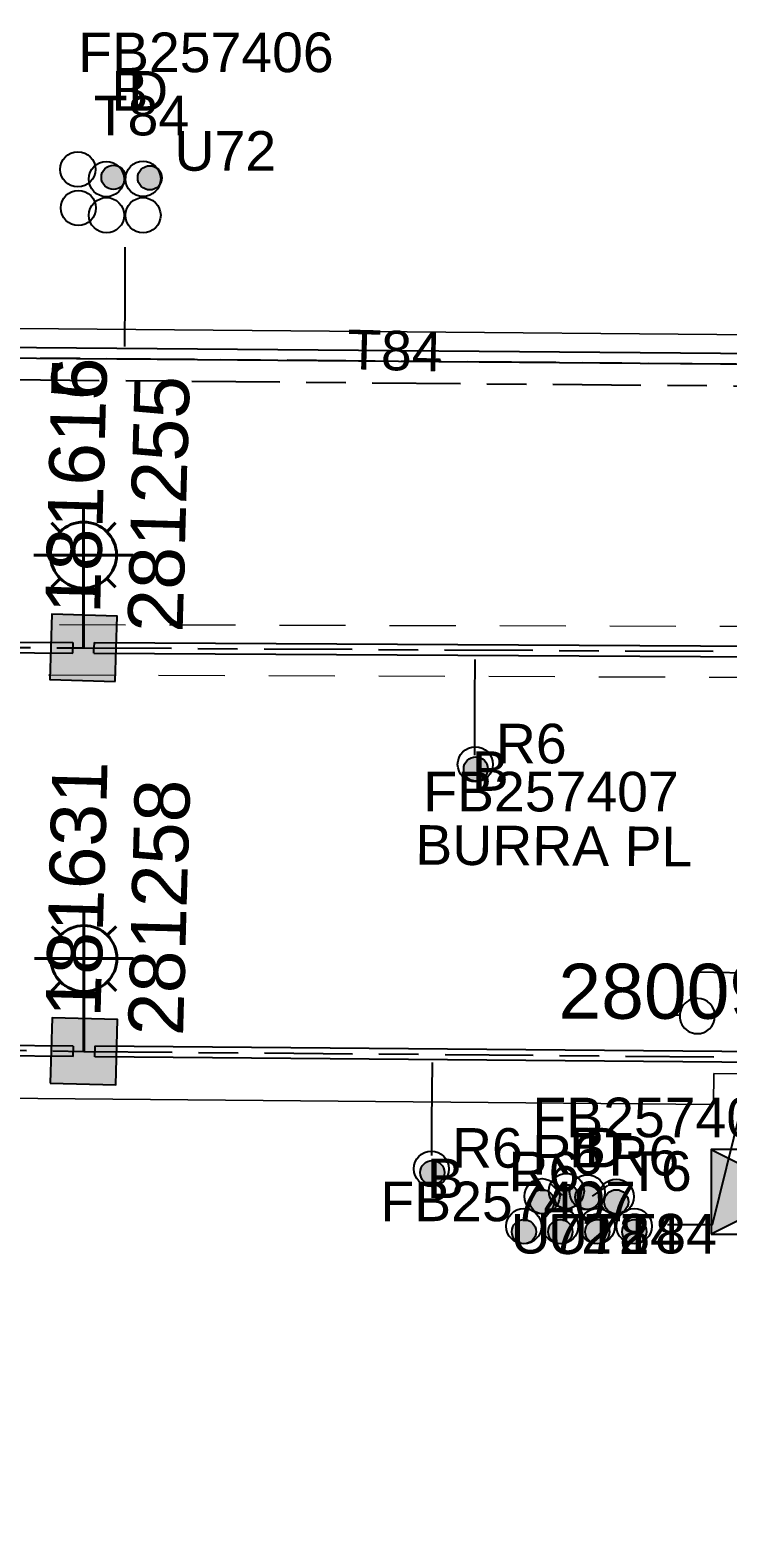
# Model space of a CAD drawing. Header units: metres. Extents: x 300268 to 302887, y 6172399 to 6173904.
# Drawn here: x 301442 to 301473.7, y 6173228.5 to 6173296.1 of the extents above; entities that cross this region are included whole.
import ezdxf
from ezdxf.enums import TextEntityAlignment as Align

# ---------------------------------------------------------------- set-up
doc = ezdxf.new("R2010")
doc.units = ezdxf.units.M
doc.linetypes.add('Cable Exist UG', pattern=[8.2, 4, -1.2, 1.8, -1.2])
doc.linetypes.add('Dash', pattern=[5, 3, -2])
doc.layers.get('0').update_dxf_attribs({"color": 6})
for name, color, linetype, lineweight in [('Cadastre Developer_SP_EXT', 9, 'Continuous', 5), ('Cadastre Land Parcels_SP_EXT', 9, 'Continuous', 5), ('Cadastre Roads_SP_EXT', 9, 'Continuous', 5)]:
    doc.layers.add(name, color=color, linetype=linetype, lineweight=lineweight)
for name, color, linetype in [('Duct_SP_EXT', 7, 'Continuous'), ('Equip_HV_EXT', 7, 'Continuous'), ('Equip_SP_SL_EXT', 7, 'Continuous'), ('Mains_HV_EXT', 7, 'Continuous'), ('Mains_LV_EXT', 7, 'Continuous'), ('Mains_SL_EXT', 7, 'Continuous'), ('Sub_SP_EXT', 7, 'Continuous'), ('SupportsUG_SP_LV_SL_EXT', 7, 'Continuous')]:
    doc.layers.add(name, color=color, linetype=linetype)
doc.styles.add('COLUMN_LABEL', font='arial.ttf')
doc.styles.add('iecARIAL', font='arial.ttf', dxfattribs={"height": 2})
doc.styles.add('POLE_LABEL', font='arial.ttf')
doc.styles.get("Standard").update_dxf_attribs({"font": 'arial.ttf'})
doc.styles.add('SWITCH_LABEL', font='arial.ttf', dxfattribs={"height": 2.5})

# ---------------------------------------------------------------- blocks, each defined once
blk = doc.blocks.new('SUB_PADMOUNT_EXT')
for points in [[(0, 0), (-3.84, 1.92), (-3.84, -1.92)], [(0, 0), (3.84, 1.92), (3.84, -1.92)]]:
    blk.add_hatch(color=256).paths.add_polyline_path(points)
for p, q in [((3.84, 1.92), (-3.84, -1.92)), ((-3.84, 1.92), (3.84, -1.92))]:
    blk.add_line(p, q)
blk.add_lwpolyline([(-3.84, -1.92), (3.84, -1.92), (3.84, 1.92), (-3.84, 1.92)], close=True)
for tag, height, flags, p in [('ASSET_NUM', 3.5, 8, (2, 2)), ('STREET_CODE', 0.2, 9, (1.5, 0)), ('OPERATING_VOLTAGE', 0.2, 9, (1.5, -0.6)), ('CONSTRUCTED_VOLTAGE', 0.2, 9, (1.5, -0.2)), ('NO_PHASES', 0.2, 9, (1.5, -0.4)), ('ORIENTATION', 0.2, 9, (1.5, -0.8)), ('OWNED_BY', 0.2, 9, (1.5, -1)), ('OPERATED_BY', 0.2, 9, (1.5, -1.2)), ('MAINTAINED_BY', 0.2, 9, (1.5, -1.4)), ('SECONDARY_VOLTAGE', 0.2, 9, (1.5, -1.6)), ('STATE', 0.2, 9, (1.5, -1.8)), ('PARENT', 0.2, 9, (1.5, -2)), ('SUBSTATION_TYPE', 0.2, 9, (1.5, -2.2)), ('USAGE', 0.2, 9, (1.5, -2.4)), ('LEGEND', 0.2, 9, (1.5, -2.6)), ('LOCATION', 0.2, 9, (1.5, -2.8)), ('STREETNAME', 0.2, 9, (1.5, -3)), ('SUBURB', 0.2, 9, (1.5, -3.2)), ('NOTES', 0.2, 9, (1.5, -3.4)), ('Z', 0.2, 1, (1.5, -3.6))]:
    blk.add_attdef(tag, text='', height=height, dxfattribs=dict(flags=flags)).set_placement(p, align=Align.MIDDLE_LEFT)
blk = doc.blocks.new('COLUMN_EXT')
blk.add_hatch(color=256).paths.add_polyline_path([(-1.485, 1.485), (-1.485, -1.485), (1.485, -1.485), (1.485, 1.485)])
blk.add_lwpolyline([(-1.485, -1.485), (1.485, -1.485), (1.485, 1.485), (-1.485, 1.485)], close=True)
for tag, height, style, flags, p in [('ASSET_NUM', 2.5, 'COLUMN_LABEL', 8, (2, 2)), ('STRUCTURE_PLANT_NUMBER', 0.2, 'POLE_LABEL', 9, (1.813, 0.031)), ('STREET_CODE', 0.2, 'COLUMN_LABEL', 9, (1.813, -0.2))]:
    blk.add_attdef(tag, text='', height=height, dxfattribs=dict(style=style, flags=flags)).set_placement(p, align=Align.MIDDLE_LEFT)
at = {"flags": 9}
for tag, p in [('OWNED_BY', (1.813, -0.6)), ('COLUMN_TYPE', (1.813, -0.4)), ('STATE', (1.813, -0.8)), ('USAGE', (1.813, -1)), ('LEGEND', (1.813, -1.2)), ('LOCATION', (1.813, -1.4)), ('STREETNAME', (1.813, -1.6)), ('SUBURB', (1.813, -1.8)), ('NOTES', (1.813, -2))]:
    blk.add_attdef(tag, text='', height=0.2, dxfattribs=at).set_placement(p, align=Align.MIDDLE_LEFT)
at = {"flags": 1}
blk.add_attdef('Z', (1.813, -2.351), '', height=0.2, dxfattribs=at)
blk = doc.blocks.new('DUCT_EXT')
blk.add_circle((0, 0.8), 0.8)
at = {"flags": 1}
blk.add_attdef('Z', (0, 0), '', height=0.2, dxfattribs=at)
at = {"flags": 9}
for tag, p in [('DUCT_CODE', (0, 0)), ('XSECT_TYPE', (0, -0.2)), ('STATE', (0, -0.6)), ('FB_REFERENCE', (0, -0.4)), ('NOTES', (0, -0.8))]:
    blk.add_attdef(tag, text='', height=0.2, dxfattribs=at).set_placement(p, align=Align.MIDDLE_LEFT)
blk = doc.blocks.new('SL_LANTERN_EXT')
at = {"lineweight": 40}
for p, q in [((0, 1.968), (0, 6.468)), ((-1.459, 5.676), (-1.061, 5.278)), ((1.458, 5.676), (1.06, 5.278)), ((-2.25, 4.218), (2.25, 4.218)), ((-1.459, 2.759), (-1.061, 3.157)), ((0, 0), (0, 2.721)), ((1.458, 2.759), (1.06, 3.157))]:
    blk.add_line(p, q, dxfattribs=at)
blk.add_circle((0, 4.218), 1.5, dxfattribs=at)
at = {"style": 'iecARIAL', "flags": 8}
blk.add_attdef('ASSET_NUM', (1.5, 1.5), '', height=2.5, dxfattribs=at)
for tag, p, height, flags in [('CONSTRUCTED_VOLTAGE', (0.981, -0.653), 0.2, 9), ('CONTROL_TYPE', (0.981, -0.853), 0.2, 9), ('LANTERN_PURPOSE', (0.981, -1.053), 0.2, 9), ('LANTERN_TYPE', (0.981, -1.253), 0.2, 9), ('NO_PHASES', (0.981, -1.453), 0.2, 9), ('LNUMBER', (2.181, -3.253), 2.5, 8), ('OPERATING_VOLTAGE', (0.981, -1.653), 0.2, 9), ('ORIENTATION', (0.981, -1.853), 0.2, 9), ('OWNED_BY', (0.981, -2.053), 0.2, 9), ('STATE', (0.981, -2.253), 0.2, 9), ('CEXIST', (0.981, -2.653), 0.2, 9), ('CNEW', (0.981, -2.853), 0.2, 9), ('USAGE', (0.981, -2.453), 0.2, 9), ('CNUMBER', (0.981, -3.053), 0.2, 9), ('CREMOVE', (0.981, -3.253), 0.2, 9), ('CREPLACE', (0.981, -3.453), 0.2, 9), ('LKINGHEIGHT', (0.981, -3.653), 0.2, 9), ('LBRACKET', (0.981, -3.853), 0.2, 9), ('LBRACKETVOCAB', (0.981, -4.053), 0.2, 9), ('LCATEGORY', (0.981, -4.253), 0.2, 9), ('LCHARGE1', (0.981, -4.453), 0.2, 9), ('LCHARGE1PERCENT', (0.981, -4.653), 0.2, 9), ('LCHARGE2', (0.981, -4.853), 0.2, 9), ('LCHARGE2PERCENT', (0.981, -5.053), 0.2, 9), ('LCHARGE3', (0.981, -5.253), 0.2, 9), ('LCHARGE3PERCENT', (0.981, -5.453), 0.2, 9), ('LEXIST', (0.981, -5.653), 0.2, 9), ('LLAMP', (0.981, -5.853), 0.2, 9), ('LLAMPVOCAB', (0.981, -6.053), 0.2, 9), ('LMAST', (0.981, -6.253), 0.2, 9), ('LMASTVOCAB', (0.981, -6.453), 0.2, 9), ('LNEW', (0.981, -6.653), 0.2, 9), ('LANTNUMBER', (0.981, -6.853), 0.2, 9), ('LOUTREACH', (0.981, -7.253), 0.2, 9), ('LOUTREACHVOCAB', (0.981, -7.453), 0.2, 9), ('LRATECODE', (0.981, -7.653), 0.2, 9), ('LREMOVE', (0.981, -7.853), 0.2, 9), ('LREPLACE', (0.981, -8.053), 0.2, 9), ('LTYPE', (0.981, -8.253), 0.2, 9), ('LTYPEVOCAB', (0.981, -8.453), 0.2, 9), ('LEGEND', (0.981, -8.653), 0.2, 9), ('LOCATION', (0.981, -8.853), 0.2, 9), ('STREETNAME', (0.981, -9.253), 0.2, 9), ('SUBURB', (0.981, -9.453), 0.2, 1), ('NOTES', (0.981, -9.053), 0.2, 9)]:
    blk.add_attdef(tag, p, '', height=height, dxfattribs=dict(flags=flags))
blk = doc.blocks.new('SWG_HOLEC_SU_EXT')
blk.add_line((1.8, -2), (5.8, -2))
for points in [[(1.8, -0.8, 1), (1.8, 0.8, 1)], [(5.8, -0.8, 1), (5.8, 0.8, 1)]]:
    blk.add_lwpolyline(points, format="xyb", close=True)
for points in [[(1, 0), (0, 0)], [(6.6, 0), (7.6, 0)]]:
    blk.add_lwpolyline(points)
at = {"style": 'SWITCH_LABEL', "flags": 8}
blk.add_attdef('ASSET_NUM', text='', height=2.5, rotation=179.95437, dxfattribs=at).set_placement((-2.4, 0), align=Align.MIDDLE_LEFT)
at = {"flags": 1}
blk.add_attdef('Z', (0, 0), '', height=0.2, dxfattribs=at)
at = {"flags": 9}
for tag, p in [('ACTUAL_STATUS', (0, -0.4)), ('CONSTRUCTED_VOLTAGE', (0, -0.6)), ('OPERATING_VOLTAGE', (0, -1)), ('ORIENTATION', (0, -1.2)), ('OWNED_BY', (0, -1.4)), ('NO_PHASES', (0, -0.8)), ('STATE', (0, -1.8)), ('SWITCH_TYPE', (0, -2)), ('PARENT', (0, -1.6)), ('STREETNAME', (0, -2.6)), ('SUBURB', (0, -2.8)), ('USAGE', (0, -2.2)), ('LOCATION', (0, -2.4)), ('NOTES', (0, -3))]:
    blk.add_attdef(tag, text='', height=0.2, dxfattribs=at).set_placement(p, align=Align.MIDDLE_LEFT)
at = {"style": 'SWITCH_LABEL', "flags": 9}
blk.add_attdef('STREET_CODE', text='', height=0.2, dxfattribs=at).set_placement((0, -0.2), align=Align.MIDDLE_LEFT)
blk = doc.blocks.new('CABLE_LARGE_EXT')
h = blk.add_hatch(color=256)
edge = h.paths.add_edge_path()
edge.add_arc((0, 0.55), 0.55, 0, 360)
blk.add_circle((0, 0.55), 0.55)
at = {"flags": 1}
blk.add_attdef('Z', (0, 0), '', height=0.2, dxfattribs=at)
at = {"flags": 9}
for tag, p in [('COND_CODE', (0, 0)), ('XSECT_SIZE', (0, -0.6)), ('STATE', (0, -0.4)), ('FB_REFERENCE', (0, -0.2)), ('NOTES', (0, -0.8))]:
    blk.add_attdef(tag, text='', height=0.2, dxfattribs=at).set_placement(p, align=Align.MIDDLE_LEFT)

msp = doc.modelspace()

# ---------------------------------------------------------------- linework, layer by layer
at = {"layer": 'Cadastre Developer_SP_EXT', "linetype": 'Dash'}
for points in [[(301408.345, 6173273.876), (301408.328, 6173269.134), (301486.079, 6173268.941), (301486.159, 6173273.545)], [(301485.972, 6173261.609), (301485.836, 6173266.601), (301408.289, 6173266.858), (301408.12, 6173261.826)]]:
    msp.add_lwpolyline(points, dxfattribs=at)
at = {"layer": 'Cadastre Land Parcels_SP_EXT', "linetype": 'Continuous'}
for points in [[(301486.025, 6173282.701), (301486.989, 6173283.797), (301481.661, 6173321.229), (301475.675, 6173325.738), (301408.356, 6173316.16), (301406.64, 6173314.2), (301406.385, 6173284.507), (301407.496, 6173283.377), (301408.075, 6173282.787), (301485.512, 6173282.117), (301486.025, 6173282.701)], [(301409.947, 6173247.785), (301409.587, 6173206.848), (301409.486, 6173195.285), (301415.48, 6173195.225), (301415.505, 6173197.184), (301428.005, 6173197.065), (301427.989, 6173195.115), (301433.333, 6173195.075), (301433.349, 6173196.424), (301433.894, 6173196.42), (301443.839, 6173196.335), (301443.879, 6173196.335), (301490.864, 6173195.924), (301490.864, 6173196.006), (301491.309, 6173247.074), (301478.264, 6173247.184), (301478.247, 6173248.584), (301473.053, 6173248.634), (301473.036, 6173247.234), (301409.947, 6173247.785)]]:
    msp.add_lwpolyline(points, close=True, dxfattribs=at)
at = {"layer": 'Cadastre Roads_SP_EXT', "linetype": 'Continuous'}
msp.add_lwpolyline([(301488.443, 6173264.62), (301485.512, 6173282.117), (301408.075, 6173282.787), (301409.012, 6173265.29), (301409.947, 6173247.785), (301473.036, 6173247.235), (301473.053, 6173248.634), (301478.247, 6173248.584), (301478.264, 6173247.184), (301491.309, 6173247.074), (301488.443, 6173264.62)], close=True, dxfattribs=at)
at = {"layer": 'Duct_SP_EXT'}
for p, q in [((301408.268, 6173281.921), (301485.36, 6173281.274)), ((301408.264, 6173281.441), (301485.356, 6173280.794)), ((301413.906, 6173268.396), (301443.948, 6173268.231)), ((301443.946, 6173267.751), (301443.947, 6173267.991)), ((301443.948, 6173268.231), (301443.947, 6173267.991)), ((301444.899, 6173267.745), (301444.901, 6173267.985)), ((301444.902, 6173268.225), (301444.901, 6173267.985)), ((301444.902, 6173268.225), (301478.953, 6173268.037)), ((301413.903, 6173267.916), (301443.946, 6173267.751)), ((301444.899, 6173267.745), (301478.951, 6173267.557)), ((301443.95, 6173249.408), (301413.659, 6173249.673)), ((301443.954, 6173249.888), (301413.663, 6173250.153)), ((301443.954, 6173249.888), (301443.952, 6173249.648)), ((301444.944, 6173249.88), (301444.942, 6173249.64)), ((301475.622, 6173249.614), (301444.944, 6173249.88)), ((301443.95, 6173249.408), (301443.952, 6173249.648)), ((301444.94, 6173249.4), (301444.942, 6173249.64)), ((301475.618, 6173249.134), (301444.94, 6173249.4))]:
    msp.add_line(p, q, dxfattribs=at)
for points in [[(301446.303, 6173286.194), (301446.303, 6173283.985), (301446.283, 6173281.682)], [(301462.196, 6173263.115), (301462.196, 6173265.635), (301462.206, 6173267.463)], [(301460.251, 6173244.914), (301460.251, 6173246.464), (301460.274, 6173249.142)], [(301470.949, 6173241.775), (301472.989, 6173241.775), (301474.282, 6173246.986), (301476.382, 6173246.965)], [(301465.652, 6173243.622), (301466.166, 6173243.108)], [(301468.222, 6173243.555), (301467.53, 6173243.063)]]:
    msp.add_lwpolyline(points, dxfattribs=at)
at = {"layer": 'Mains_HV_EXT', "linetype": 'Cable Exist UG'}
msp.add_lwpolyline([(301318.559, 6173280.481), (301324.28, 6173280.818), (301408.342, 6173280.466), (301485.105, 6173279.797), (301495.11, 6173279.434), (301496.522, 6173251.117), (301478.101, 6173251.126)], dxfattribs=at)
at = {"layer": 'Mains_LV_EXT', "linetype": 'Cable Exist UG'}
msp.add_lwpolyline([(301412.671, 6173281.428), (301485.309, 6173280.796)], dxfattribs=at)
at = {"layer": 'Mains_SL_EXT', "linetype": 'Cable Exist UG'}
for points in [[(301413.421, 6173268.159), (301444.425, 6173267.988)], [(301444.425, 6173267.988), (301479.43, 6173267.794)], [(301413.235, 6173250.109), (301444.445, 6173249.644)], [(301444.445, 6173249.644), (301480.528, 6173249.331)]]:
    msp.add_lwpolyline(points, dxfattribs=at)

# ---------------------------------------------------------------- block references
at = {"layer": 'Duct_SP_EXT'}
for name, p in [('DUCT_EXT', (301444.168, 6173288.937)), ('DUCT_EXT', (301445.466, 6173288.493)), ('CABLE_LARGE_EXT', (301445.785, 6173288.825)), ('DUCT_EXT', (301447.13, 6173288.504)), ('CABLE_LARGE_EXT', (301447.436, 6173288.802)), ('DUCT_EXT', (301444.191, 6173287.182)), ('DUCT_EXT', (301445.471, 6173286.852)), ('DUCT_EXT', (301447.13, 6173286.851)), ('DUCT_EXT', (301462.217, 6173261.891)), ('CABLE_LARGE_EXT', (301462.241, 6173261.933)), ('DUCT_EXT', (301460.221, 6173243.507)), ('CABLE_LARGE_EXT', (301460.268, 6173243.585)), ('DUCT_EXT', (301465.25, 6173242.259)), ('DUCT_EXT', (301466.356, 6173242.493)), ('DUCT_EXT', (301467.304, 6173242.437)), ('DUCT_EXT', (301468.625, 6173242.236)), ('CABLE_LARGE_EXT', (301465.25, 6173242.259)), ('CABLE_LARGE_EXT', (301466.367, 6173242.482)), ('CABLE_LARGE_EXT', (301467.306, 6173242.46)), ('CABLE_LARGE_EXT', (301468.62, 6173242.255)), ('DUCT_EXT', (301464.422, 6173240.897)), ('DUCT_EXT', (301466.09, 6173240.898)), ('DUCT_EXT', (301467.759, 6173240.898)), ('DUCT_EXT', (301469.435, 6173240.899)), ('CABLE_LARGE_EXT', (301464.427, 6173240.898)), ('CABLE_LARGE_EXT', (301466.081, 6173240.898)), ('CABLE_LARGE_EXT', (301467.759, 6173240.898)), ('CABLE_LARGE_EXT', (301469.437, 6173240.898))]:
    msp.add_blockref(name, p, dxfattribs=at)
at = {"layer": 'Equip_HV_EXT'}
ref = msp.add_blockref('SWG_HOLEC_SU_EXT', (301478.101, 6173251.126), dxfattribs=dict(at, rotation=178.7623813106499))
ref.add_attrib('ASSET_NUM', '28009', dxfattribs={"layer": '0', "height": 2.5, "style": 'SWITCH_LABEL'}).set_placement((301475.702, 6173252.376), align=Align.MIDDLE_RIGHT)
at = {"layer": 'Equip_SP_SL_EXT'}
ref = msp.add_blockref('SL_LANTERN_EXT', (301444.425, 6173267.988), dxfattribs=at)
ref.add_attrib('ASSET_NUM', '181615', dxfattribs={"layer": '0', "height": 2.5, "rotation": 88.40227, "style": 'iecARIAL'}).set_placement((301445.925, 6173269.488), align=Align.BOTTOM_LEFT)
ref = msp.add_blockref('SL_LANTERN_EXT', (301444.425, 6173267.988), dxfattribs=at)
ref.add_attrib('ASSET_NUM', '181616', dxfattribs={"layer": '0', "height": 2.5, "rotation": 88.40227, "style": 'iecARIAL'}).set_placement((301445.925, 6173269.488), align=Align.BOTTOM_LEFT)
ref = msp.add_blockref('SL_LANTERN_EXT', (301444.445, 6173249.644), dxfattribs=at)
ref.add_attrib('ASSET_NUM', '181631', dxfattribs={"layer": '0', "height": 2.5, "rotation": 88.40227, "style": 'iecARIAL'}).set_placement((301445.945, 6173251.144), align=Align.BOTTOM_LEFT)
at = {"layer": 'Sub_SP_EXT'}
ref = msp.add_blockref('SUB_PADMOUNT_EXT', (301476.769, 6173243.257), dxfattribs=at)
ref.add_attrib('ASSET_NUM', '20893', dxfattribs={"layer": '0', "height": 3.5}).set_placement((301478.769, 6173243.507), align=Align.TOP_LEFT)
at = {"layer": 'SupportsUG_SP_LV_SL_EXT'}
ref = msp.add_blockref('COLUMN_EXT', (301444.425, 6173267.988), dxfattribs=dict(at, rotation=88.4025676675522))
ref.add_attrib('ASSET_NUM', '281255', dxfattribs={"layer": '0', "height": 2.5, "rotation": 88.40227, "style": 'COLUMN_LABEL'}).set_placement((301446.425, 6173268.738), align=Align.TOP_LEFT)
ref = msp.add_blockref('COLUMN_EXT', (301444.445, 6173249.644), dxfattribs=dict(at, rotation=358.3660425976732))
ref.add_attrib('ASSET_NUM', '281258', dxfattribs={"layer": '0', "height": 2.5, "rotation": 88.40227, "style": 'COLUMN_LABEL'}).set_placement((301446.445, 6173250.394), align=Align.TOP_LEFT)

# ---------------------------------------------------------------- texts
at = {"layer": 'Cadastre Roads_SP_EXT'}
msp.add_text('BURRA PL', height=1.8, rotation=359.62582, dxfattribs=at).set_placement((301459.49, 6173258.131))
at = {"layer": 'Duct_SP_EXT'}
for s, p in [('FB257406', (301444.184, 6173294.155)), ('B', (301445.693, 6173292.403)), ('D', (301446.454, 6173292.41)), ('T84', (301444.89, 6173291.279)), ('U72', (301448.56, 6173289.674)), ('R6', (301463.155, 6173262.736)), ('B', (301462.062, 6173261.487)), ('FB257407', (301459.855, 6173260.551)), ('FB257406', (301464.813, 6173245.742)), ('R6', (301461.16, 6173244.355)), ('R6', (301464.803, 6173244.046)), ('B', (301466.474, 6173244.371)), ('D', (301467.177, 6173244.371)), ('R6', (301468.267, 6173244.002)), ('R6', (301463.731, 6173243.287)), ('T6', (301469.114, 6173243.301)), ('B', (301460.023, 6173242.974)), ('FB257407', (301457.908, 6173241.925)), ('U72', (301463.821, 6173240.456)), ('U72', (301465.522, 6173240.432)), ('T84', (301467.223, 6173240.456)), ('T84', (301468.854, 6173240.456))]:
    msp.add_text(s, height=1.8, dxfattribs=at).set_placement(p)
at = {"layer": 'Mains_LV_EXT'}
msp.add_text('T84', height=1.8, rotation=358.54724, dxfattribs=at).set_placement((301456.381, 6173280.657))

doc.saveas('drawing.dxf')
